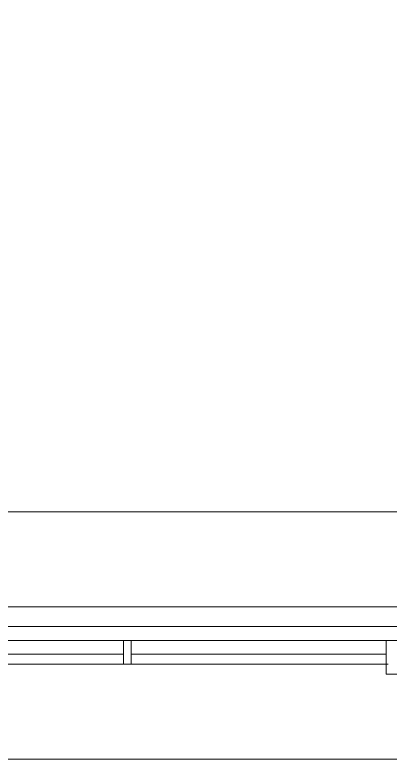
# Model space of a CAD drawing. Header units: millimetres. Extents: x -750 to 104995, y 68 to 66109.
# Drawn here: x 66237 to 68222, y 15795 to 19727 of the extents above; entities that cross this region are included whole.
import ezdxf

# ---------------------------------------------------------------- set-up
doc = ezdxf.new("R2010")
doc.units = ezdxf.units.MM
doc.layers.add('PDF_형상', color=7, linetype='Continuous')

msp = doc.modelspace()

# ---------------------------------------------------------------- linework, layer by layer
at = {"layer": 'PDF_형상', "lineweight": 5}
for points in [[(11144.4, 26203.5), (11144.4, 26297.5), (10945.8, 26297.5), (10778.6, 26297.5), (10778.6, 17404.6), (10747.3, 17404.6), (10747.3, 16202.9), (11844.5, 16202.9), (11844.5, 16495.5), (76665.4, 16495.5), (76665.4, 16296.9), (75463.7, 16296.9)], [(61962.4, 17101.6), (68566.7, 17101.6)], [(61962.4, 16600), (68566.7, 16600)], [(66852.9, 16422.3), (70865.7, 16422.3)], [(68117.4, 16349.2), (68201, 16349.2), (66852.9, 16349.2)], [(63571.6, 16296.9), (63571.6, 15795.3), (65222.7, 15795.3), (63571.6, 15795.3), (63571.6, 16296.9), (68201, 16296.9)], [(70865.7, 16296.9), (69517.7, 16296.9), (74157.4, 16296.9), (74157.4, 15795.3), (69037, 15795.3), (69037, 16296.9), (69371.4, 16296.9), (68347.3, 16296.9), (68681.7, 16296.9), (68681.7, 15795.3), (65295.9, 15795.3)], [(68117.4, 16296.9), (68211.4, 16296.9), (66852.9, 16296.9)]]:
    msp.add_lwpolyline(points, dxfattribs=at)
for points in [[(66811.1, 16296.9), (65285.4, 16296.9), (66811.1, 16296.9), (66811.1, 16422.3), (65285.4, 16422.3), (66811.1, 16422.3)], [(66811.1, 16422.3), (66811.1, 16296.9), (66852.9, 16296.9), (66852.9, 16422.3)], [(66811.1, 16422.3), (66811.1, 16296.9), (66852.9, 16296.9), (66852.9, 16422.3)], [(68201, 16422.3), (68347.3, 16422.3), (68347.3, 16244.7), (68201, 16244.7)], [(66811.1, 16349.2), (65285.4, 16349.2)]]:
    msp.add_lwpolyline(points, close=True, dxfattribs=at)

doc.saveas('drawing.dxf')
